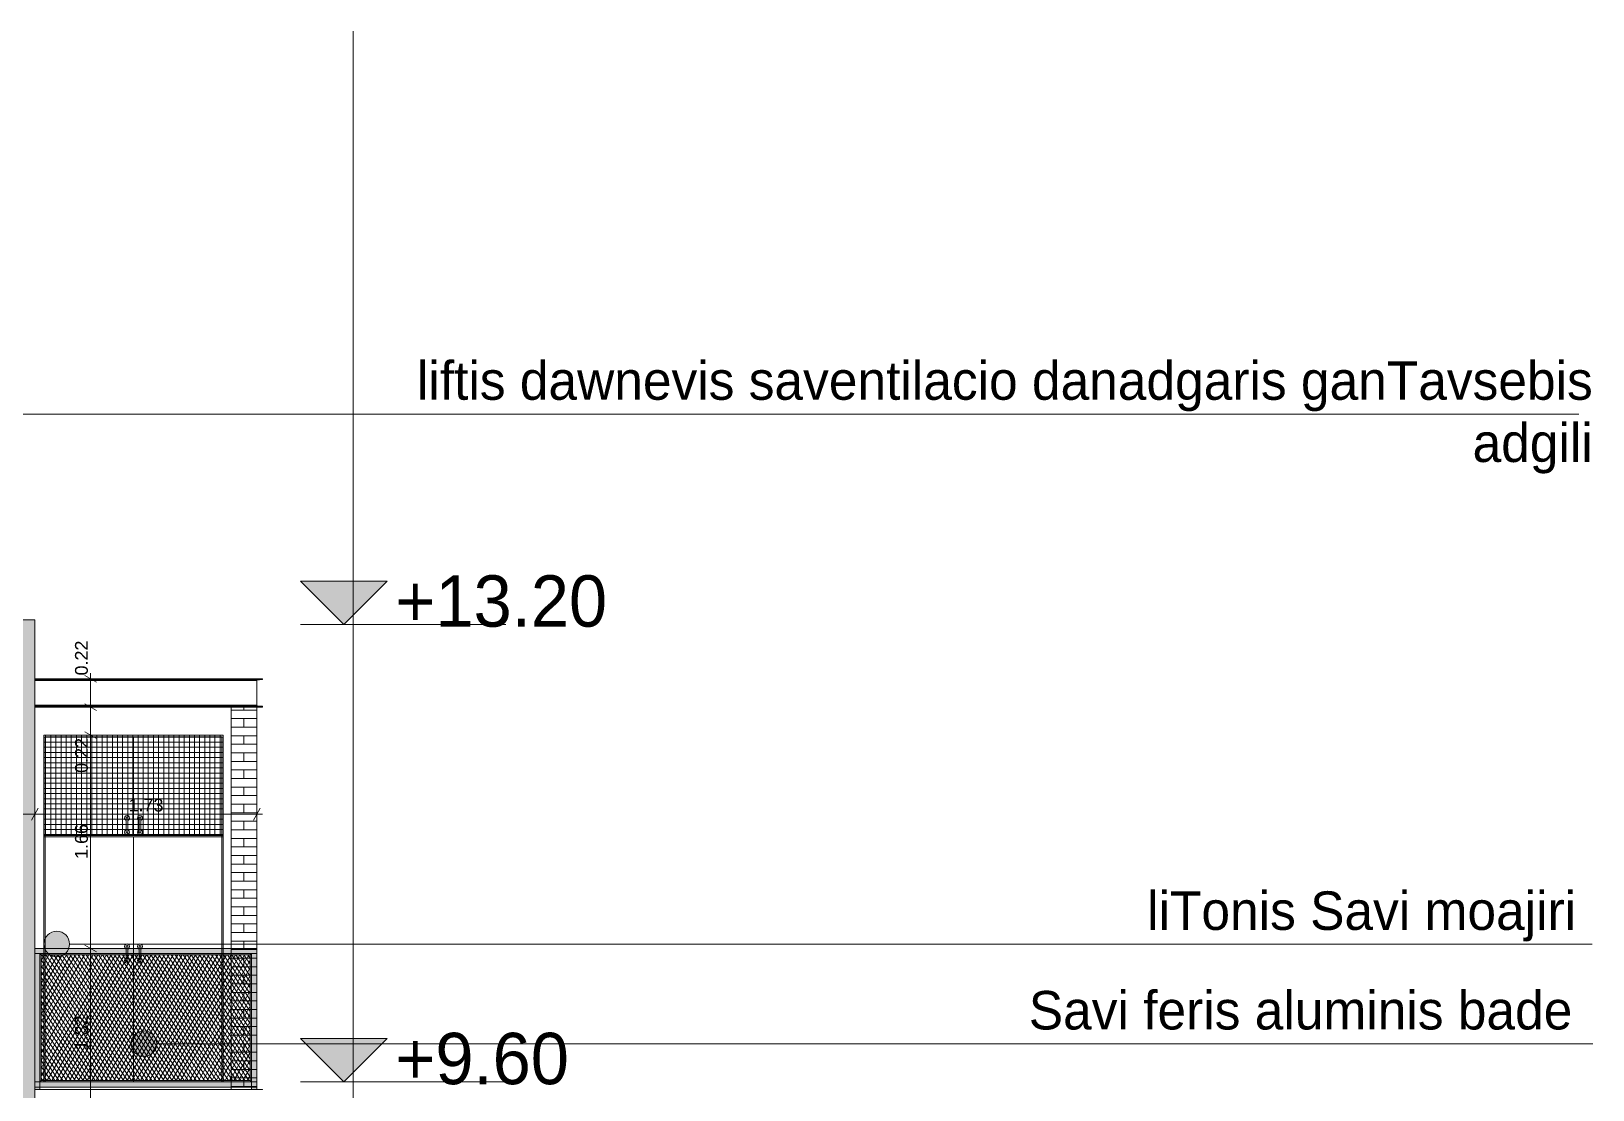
# Model space of a CAD drawing. Header units: millimetres. Extents: x 475206255 to 476720147, y 4620882299 to 4621447368.
# Drawn here: x 475391943 to 475404115, y 4621093246 to 4621101491 of the extents above; entities that cross this region are included whole.
import ezdxf

# ---------------------------------------------------------------- set-up
doc = ezdxf.new("R2010")
doc.units = ezdxf.units.MM
doc.header["$MEASUREMENT"] = 0
doc.set_wipeout_variables(frame=1)
doc.linetypes.add('Wipeout_Contour', pattern=[1000, 0, -1000])
for name, color, linetype, lineweight in [('0_Pen_No__1_Pen_No__250', 7, 'Continuous', 0), ('0_Pen_No__250_Pen_No__142', 142, 'Continuous', 0), ('Annotation - Text_Pen_No__7_Pen_No__7_Pen_No__142', 142, 'Continuous', 0), ('Dimensioning - General_Pen_No__142', 142, 'Continuous', 0), ('New_2D Drafting - General_Pen_No__250', 7, 'Continuous', 0), ('New_2D Drafting - General_Pen_No__30_Pen_No__9_Pen_No__9_Pen_No__253', 252, 'Continuous', 0), ('New_2D Drafting - General_Pen_No__30_Pen_No__9_Pen_No__9_Pen_No__255', 255, 'Continuous', 0), ('New_2D Drafting - General_Pen_No__30_Pen_No__9_Pen_No__9_Pen_No__7', 7, 'Continuous', 0), ('New_2D Drafting - General_Pen_No__4', 7, 'Continuous', 0), ('New_2D Drafting - General_Pen_No__7', 7, 'Continuous', 0), ('New_reg_nak_Pen_No__7', 7, 'Continuous', 0), ('New_Structural - Bearing_Pen_No__1', 1, 'Continuous', 0), ('New_Structural - Bearing_Pen_No__250', 7, 'Continuous', 0), ('New_ნავეთების კონტურები გრგ2_Pen_No__4', 7, 'Continuous', 0), ('Structural - Bearing_Pen_No__7', 7, 'Continuous', 0), ('zoma_Pen_No__1_Pen_No__142', 142, 'Continuous', 0), ('zoma_Pen_No__5_Pen_No__142', 142, 'Continuous', 0)]:
    doc.layers.add(name, color=color, linetype=linetype, lineweight=lineweight)
for name, color, linetype in [('Dimensioning - General', 7, 'Continuous'), ('New_2D Drafting - General_Pen_No__30_Pen_No__9_Pen_No__9', 7, 'Continuous'), ('zoma_Pen_No__5', 7, 'Continuous')]:
    doc.layers.add(name, color=color, linetype=linetype)
doc.layers.add('New_2D Drafting - General_Pen_No__254', color=7, linetype='Continuous', lineweight=0, true_color=0xcccccc)
doc.layers.add('New_2D Drafting - General_Pen_No__30_Pen_No__9_Pen_No__9_Pen_No__254', color=7, linetype='Continuous', lineweight=0, true_color=0xcccccc)
doc.styles.add('GENERATED_STYLE_2', font='arial.ttf')
doc.styles.add('GENERATED_STYLE_4', font='ACADMTAV.TTF')
doc.dimstyles.new('GENERATED_STYLE__1', dxfattribs={"dimtxt": 100, "dimasz": 68.640772, "dimexe": 0.18, "dimexo": 0.0625, "dimgap": 0, "dimtad": 1, "dimlfac": 0.001, "dimzin": 0, "dimdsep": 46, "dimtxsty": 'GENERATED_STYLE_2', "dimblk": 'ARROWHEAD_2', "dimblk1": 'ARROWHEAD_2', "dimblk2": 'ARROWHEAD_2', "dimcen": 0.09, "dimse1": 1, "dimse2": 1, "dimclrd": 142, "dimclre": 142, "dimclrt": 142, "dimadec": 0, "dimazin": 0, "dimtfac": 1, "dimtdec": 4, "dimtmove": 0, "dimatfit": 3, "dimfxl": 1, "dimtolj": 1, "dimtzin": 0, "dimarcsym": 0})
doc.dimstyles.new('GENERATED_STYLE__18', dxfattribs={"dimtxt": 100, "dimasz": 68.640772, "dimexe": 0.18, "dimexo": 0.0625, "dimgap": 0, "dimtad": 1, "dimtih": 1, "dimtoh": 1, "dimlfac": 0.001, "dimzin": 0, "dimdsep": 46, "dimtxsty": 'GENERATED_STYLE_2', "dimblk": 'ARROWHEAD_2', "dimblk1": 'ARROWHEAD_2', "dimblk2": 'ARROWHEAD_2', "dimcen": 0.09, "dimse1": 1, "dimse2": 1, "dimclrd": 142, "dimclre": 142, "dimclrt": 142, "dimadec": 0, "dimazin": 0, "dimtfac": 1, "dimtdec": 4, "dimtmove": 0, "dimatfit": 3, "dimfxl": 1, "dimtolj": 1, "dimtzin": 0, "dimarcsym": 0})

# ---------------------------------------------------------------- blocks, each defined once
blk = doc.blocks.new('Line_8', base_point=(475381262, 4621098509))
at = {"layer": 'zoma_Pen_No__5_Pen_No__142', "color": 142, "linetype": 'Continuous', "lineweight": 0}
blk.add_line((475381362, 4621098509), (475404007, 4621098509), dxfattribs=at)
blk = doc.blocks.new('Line_9', base_point=(475392142, 4621094381))
at = {"layer": 'zoma_Pen_No__5_Pen_No__142', "linetype": 'Continuous', "lineweight": 0}
blk.add_hatch(color=142, dxfattribs=at).paths.add_polyline_path([(475392042, 4621094381), (475392050, 4621094343), (475392072, 4621094310), (475392104, 4621094289), (475392142, 4621094281), (475392181, 4621094289), (475392213, 4621094310), (475392235, 4621094343), (475392242, 4621094381), (475392235, 4621094419), (475392213, 4621094452), (475392181, 4621094474), (475392142, 4621094481), (475392104, 4621094474), (475392072, 4621094452), (475392050, 4621094419)])
at = {"layer": 'zoma_Pen_No__5_Pen_No__142', "color": 142, "linetype": 'Continuous', "lineweight": 0}
blk.add_line((475392242, 4621094381), (475404109, 4621094381), dxfattribs=at)
blk.add_circle((475392142, 4621094381), 100, dxfattribs=at)
blk = doc.blocks.new('Line_10', base_point=(475392821, 4621093605))
at = {"layer": 'zoma_Pen_No__5_Pen_No__142', "linetype": 'Continuous', "lineweight": 0}
blk.add_hatch(color=142, dxfattribs=at).paths.add_polyline_path([(475392721, 4621093605), (475392729, 4621093566), (475392751, 4621093534), (475392783, 4621093512), (475392821, 4621093505), (475392860, 4621093512), (475392892, 4621093534), (475392914, 4621093566), (475392921, 4621093605), (475392914, 4621093643), (475392892, 4621093675), (475392860, 4621093697), (475392821, 4621093705), (475392783, 4621093697), (475392751, 4621093675), (475392729, 4621093643)])
at = {"layer": 'zoma_Pen_No__5_Pen_No__142', "color": 142, "linetype": 'Continuous', "lineweight": 0}
blk.add_line((475392921, 4621093605), (475404115, 4621093605), dxfattribs=at)
blk.add_circle((475392821, 4621093605), 100, dxfattribs=at)
blk = doc.blocks.new('*D2046', base_point=(475826096, 4621095193))
at = {"layer": 'Dimensioning - General_Pen_No__142', "color": 142, "linetype": 'Continuous', "lineweight": 0, "transparency": 16777216}
for p, q in [((475388026, 4621095438), (475387974, 4621095347)), ((475388000, 4621095325), (475388000, 4621095460)), ((475391997, 4621095438), (475391945, 4621095347)), ((475391971, 4621095325), (475391971, 4621095460)), ((475388000, 4621095392), (475391971, 4621095392))]:
    blk.add_line(p, q, dxfattribs=at)
at = {"layer": 'Dimensioning - General_Pen_No__142', "color": 142, "lineweight": 0, "transparency": 16777216, "insert": (475389852, 4621095412), "char_height": 100, "attachment_point": 7, "style": 'GENERATED_STYLE_2'}
blk.add_mtext('\\A1;{\\pql;\\fArial|b0|i0|c204|p0;\\W1.000000;3.97}', dxfattribs=at)
blk = doc.blocks.new('ARROWHEAD_2')
at = {"color": 0, "linetype": 'Continuous', "lineweight": 0}
for p, q in [((0, 0), (-1, 0)), ((-0.38, -0.66), (0.38, 0.66))]:
    blk.add_line(p, q, dxfattribs=at)
blk = doc.blocks.new('*D2047', base_point=(475826096, 4621095193))
at = {"layer": 'Dimensioning - General_Pen_No__142', "color": 142, "linetype": 'Continuous', "lineweight": 0, "transparency": 16777216}
for p, q in [((475391997, 4621095438), (475391945, 4621095347)), ((475391971, 4621095325), (475391971, 4621095460)), ((475393675, 4621095347), (475393727, 4621095438)), ((475393701, 4621095325), (475393701, 4621095460)), ((475391971, 4621095392), (475393701, 4621095392)), ((475393701, 4621095392), (475393745, 4621095392))]:
    blk.add_line(p, q, dxfattribs=at)
at = {"layer": 'Dimensioning - General_Pen_No__142', "color": 142, "lineweight": 0, "transparency": 16777216, "insert": (475392702, 4621095412), "char_height": 100, "attachment_point": 7, "style": 'GENERATED_STYLE_2'}
blk.add_mtext('\\A1;{\\pql;\\fArial|b0|i0|c204|p0;\\W1.000000;1.73}', dxfattribs=at)
blk = doc.blocks.new('*D2054', base_point=(475826096, 4621095193))
at = {"layer": 'Dimensioning - General_Pen_No__142', "color": 142, "linetype": 'Continuous', "lineweight": 0, "transparency": 16777216}
for p, q in [((475388026, 4621085799), (475387974, 4621085708)), ((475388000, 4621085686), (475388000, 4621085821)), ((475391945, 4621085708), (475391997, 4621085799)), ((475391971, 4621085686), (475391971, 4621085821)), ((475388000, 4621085753), (475391971, 4621085753)), ((475391971, 4621085753), (475392015, 4621085753))]:
    blk.add_line(p, q, dxfattribs=at)
at = {"layer": 'Dimensioning - General_Pen_No__142', "color": 142, "lineweight": 0, "transparency": 16777216, "insert": (475389852, 4621085773), "char_height": 100, "attachment_point": 7, "style": 'GENERATED_STYLE_2'}
blk.add_mtext('\\A1;{\\pql;\\fArial|b0|i0|c204|p0;\\W1.000000;3.97}', dxfattribs=at)
blk = doc.blocks.new('*D2078', base_point=(475826096, 4621095193))
at = {"layer": 'Dimensioning - General_Pen_No__142', "color": 142, "linetype": 'Continuous', "lineweight": 0, "transparency": 16777216}
for p, q in [((475392474, 4621094347), (475392339, 4621094347)), ((475392361, 4621094373), (475392452, 4621094321)), ((475392406, 4621093027), (475392406, 4621094347)), ((475392474, 4621093027), (475392339, 4621093027)), ((475392361, 4621093053), (475392452, 4621093001))]:
    blk.add_line(p, q, dxfattribs=at)
at = {"layer": 'Dimensioning - General_Pen_No__142', "color": 142, "lineweight": 0, "transparency": 16777216, "insert": (475392386, 4621093554), "char_height": 100, "attachment_point": 7, "rotation": 90, "style": 'GENERATED_STYLE_2'}
blk.add_mtext('\\A1;{\\pql;\\fArial|b0|i0|c204|p0;\\W1.000000;1.32}', dxfattribs=at)
blk = doc.blocks.new('*D2079', base_point=(475826096, 4621095193))
at = {"layer": 'Dimensioning - General_Pen_No__142', "color": 142, "linetype": 'Continuous', "lineweight": 0, "transparency": 16777216}
for p, q in [((475392406, 4621096007), (475392406, 4621096227)), ((475392361, 4621096033), (475392452, 4621095981)), ((475392474, 4621096007), (475392339, 4621096007)), ((475392406, 4621094347), (475392406, 4621096007)), ((475392474, 4621094347), (475392339, 4621094347)), ((475392361, 4621094373), (475392452, 4621094321))]:
    blk.add_line(p, q, dxfattribs=at)
at = {"layer": 'Dimensioning - General_Pen_No__142', "color": 142, "lineweight": 0, "transparency": 16777216, "char_height": 100, "attachment_point": 7, "rotation": 90, "style": 'GENERATED_STYLE_2'}
for s, insert in [('\\A1;{\\pql;\\fArial|b0|i0|c204|p0;\\W1.000000;0.22}', (475392386, 4621095714)), ('\\A1;{\\pql;\\fArial|b0|i0|c204|p0;\\W1.000000;1.66}', (475392386, 4621095044))]:
    blk.add_mtext(s, dxfattribs=dict(at, insert=insert))
blk = doc.blocks.new('*D2080', base_point=(475826096, 4621095193))
at = {"layer": 'Dimensioning - General_Pen_No__142', "color": 142, "linetype": 'Continuous', "lineweight": 0, "transparency": 16777216}
for p, q in [((475392474, 4621096227), (475392339, 4621096227)), ((475392361, 4621096253), (475392452, 4621096201)), ((475392406, 4621096007), (475392406, 4621096227)), ((475392361, 4621096033), (475392452, 4621095981))]:
    blk.add_line(p, q, dxfattribs=at)
blk = doc.blocks.new('*D2081', base_point=(475826096, 4621095193))
at = {"layer": 'Dimensioning - General_Pen_No__142', "color": 142, "linetype": 'Continuous', "lineweight": 0, "transparency": 16777216}
for p, q in [((475392474, 4621096447), (475392339, 4621096447)), ((475392452, 4621096421), (475392361, 4621096473)), ((475392406, 4621096447), (475392406, 4621096491)), ((475392406, 4621096227), (475392406, 4621096447)), ((475392474, 4621096227), (475392339, 4621096227)), ((475392361, 4621096253), (475392452, 4621096201))]:
    blk.add_line(p, q, dxfattribs=at)
at = {"layer": 'Dimensioning - General_Pen_No__142', "color": 142, "lineweight": 0, "transparency": 16777216, "insert": (475392386, 4621096473), "char_height": 100, "attachment_point": 7, "rotation": 90, "style": 'GENERATED_STYLE_2'}
blk.add_mtext('\\A1;{\\pql;\\fArial|b0|i0|c204|p0;\\W1.000000;0.22}', dxfattribs=at)

msp = doc.modelspace()

# ---------------------------------------------------------------- hatches: boundary and pattern name
at = {"layer": '0_Pen_No__250_Pen_No__142', "linetype": 'Continuous', "lineweight": 0}
for points in [[(475394379.052, 4621096870.136), (475394716.581, 4621097207.83), (475394041.359, 4621097207.665)], [(475394379.052, 4621093306.78), (475394716.581, 4621093644.473), (475394041.359, 4621093644.308)]]:
    msp.add_hatch(color=142, dxfattribs=at).paths.add_polyline_path(points)
at = {"layer": 'New_2D Drafting - General_Pen_No__254', "linetype": 'Continuous', "lineweight": 0, "true_color": 0xcccccc}
h = msp.add_hatch(dxfattribs=at)
h.set_pattern_fill('GRID_100X100', color=254, style=0, pattern_type=2)
h.set_pattern_definition([(0, (475826095.757, 4621095193.19), (0, 40), []), (90, (475826095.757, 4621095193.19), (-40, 0), [])])
h.paths.add_polyline_path([(475392040.591, 4621095227.057), (475393440.591, 4621095227.057), (475393440.591, 4621096007.057), (475392040.591, 4621096007.057)])
at = {"layer": 'New_2D Drafting - General_Pen_No__30_Pen_No__9_Pen_No__9_Pen_No__254', "linetype": 'Continuous', "lineweight": 0, "true_color": 0xcccccc}
h = msp.add_hatch(dxfattribs=at)
h.set_pattern_fill('BRICK___RUNNING_BOND', color=254, style=0, pattern_type=2)
h.set_pattern_definition([(180, (475384300.59, 4621091916.26), (0, 66.64), []), (90, (475384300.6, 4621091916.26), (244.8, 0), [66.64, -66.64]), (90, (475384178.2, 4621091982.9), (244.8, 0), [66.64, -66.64])])
h.paths.add_polyline_path([(475391970.899, 4621083607.048), (475391970.899, 4621096906.641), (475376630.462, 4621096906.638), (475376630.452, 4621083607.048)])
h.paths.add_polyline_path([(475384900.596, 4621086627.05), (475380300.597, 4621086627.05), (475380300.597, 4621086847.05), (475380300.597, 4621089827.05), (475380300.597, 4621090047.084), (475380300.597, 4621096447.05), (475381110.597, 4621096447.05), (475384900.596, 4621096447.05), (475384900.596, 4621096227.05), (475381110.597, 4621096227.05), (475381110.597, 4621093247.084), (475382751.068, 4621093247.084), (475382751.068, 4621093807.044), (475381351.068, 4621093807.044), (475381351.068, 4621095807.044), (475383651.697, 4621095807.044), (475383651.697, 4621093807.044), (475383651.068, 4621093807.044), (475383651.068, 4621093247.084), (475384900.597, 4621093247.084), (475384900.597, 4621093027.05), (475381110.597, 4621093027.05), (475381110.597, 4621090047.084), (475382751.068, 4621090047.084), (475382751.068, 4621090607.044), (475381351.068, 4621090607.044), (475381351.068, 4621092607.044), (475383651.068, 4621092607.044), (475383651.068, 4621090047.084), (475384900.597, 4621090047.084), (475384900.597, 4621089827.05), (475381110.597, 4621089827.05), (475381110.597, 4621086847.05), (475382751.068, 4621086847.05), (475382751.068, 4621087407.044), (475381351.068, 4621087407.044), (475381351.068, 4621089407.044), (475382751.068, 4621089407.044), (475383651.068, 4621089407.044), (475383651.068, 4621086847.05), (475384900.596, 4621086847.05)], flags=0)
h.paths.add_polyline_path([(475383500.456, 4621084607.045), (475381900.456, 4621084607.045), (475381900.456, 4621086207.044), (475383500.456, 4621086207.044)], flags=0)
h.paths.add_polyline_path([(475388000.135, 4621094207.044), (475388000.135, 4621095807.045), (475387100.135, 4621095807.045), (475387100.135, 4621094207.044)], flags=0)
h.paths.add_polyline_path([(475387100.135, 4621089407.044), (475388000.135, 4621089407.044), (475388000.135, 4621087807.044), (475387100.135, 4621087807.044)], flags=0)
h.paths.add_polyline_path([(475387100.135, 4621092607.044), (475388000.135, 4621092607.044), (475388000.135, 4621091007.044), (475387100.135, 4621091007.044)], flags=0)
h.paths.add_polyline_path([(475385700.901, 4621084607.044), (475387300.901, 4621084607.044), (475387300.901, 4621086207.044), (475385700.901, 4621086207.044)], flags=0)
at = {"layer": 'New_2D Drafting - General_Pen_No__30_Pen_No__9_Pen_No__9_Pen_No__255', "linetype": 'Continuous', "lineweight": 0}
for points in [[(475392010.906, 4621093247.057), (475391970.899, 4621093247.057), (475391970.899, 4621094307.058), (475392010.906, 4621094307.058)], [(475392010.906, 4621093307.057), (475392020.906, 4621093317.057), (475392020.906, 4621094297.058), (475392010.906, 4621094307.058)]]:
    msp.add_hatch(color=255, dxfattribs=at).paths.add_polyline_path(points)

# ---------------------------------------------------------------- linework, layer by layer
at = {"layer": '0_Pen_No__1_Pen_No__250', "color": 7, "linetype": 'Continuous', "lineweight": 0, "flags": 128}
for points in [[(475394379.052, 4621096870.136), (475394041.359, 4621097207.665), (475394378.97, 4621097207.747)], [(475394379.052, 4621096870.136), (475394716.581, 4621097207.83), (475394378.97, 4621097207.747)], [(475395641.441, 4621096870.445), (475394041.441, 4621096870.054)], [(475394379.052, 4621093306.78), (475394041.359, 4621093644.308), (475394378.97, 4621093644.391)], [(475394379.052, 4621093306.78), (475394716.581, 4621093644.473), (475394378.97, 4621093644.391)], [(475395641.441, 4621093307.088), (475394041.441, 4621093306.697)]]:
    msp.add_lwpolyline(points, dxfattribs=at)
at = {"layer": '0_Pen_No__250_Pen_No__142', "color": 142, "linetype": 'Continuous', "lineweight": 0, "flags": 128}
for points in [[(475394379.052, 4621096870.136), (475394716.581, 4621097207.83), (475394041.359, 4621097207.665)], [(475394379.052, 4621093306.78), (475394716.581, 4621093644.473), (475394041.359, 4621093644.308)]]:
    msp.add_lwpolyline(points, close=True, dxfattribs=at)
at = {"layer": 'New_2D Drafting - General_Pen_No__250', "color": 7, "linetype": 'Continuous', "lineweight": 0, "flags": 128}
msp.add_lwpolyline([(475392040.591, 4621095227.057), (475393440.591, 4621095227.057), (475393440.591, 4621096007.057), (475392040.591, 4621096007.057)], close=True, dxfattribs=at)
at = {"layer": 'New_2D Drafting - General_Pen_No__30_Pen_No__9_Pen_No__9_Pen_No__7', "color": 7, "linetype": 'Continuous', "lineweight": 0, "flags": 128}
for points in [[(475391970.899, 4621083607.048), (475391970.899, 4621096906.641), (475376630.462, 4621096906.638), (475376630.452, 4621083607.048)], [(475392010.906, 4621093247.057), (475391970.899, 4621093247.057), (475391970.899, 4621094307.058), (475392010.906, 4621094307.058)], [(475392010.906, 4621093307.057), (475392020.906, 4621093317.057), (475392020.906, 4621094297.058), (475392010.906, 4621094307.058)]]:
    msp.add_lwpolyline(points, close=True, dxfattribs=at)
at = {"layer": 'New_reg_nak_Pen_No__7', "color": 7, "linetype": 'Continuous', "lineweight": 0}
msp.add_line((475393700.849, 4621096447.057), (475393747.175, 4621096447.057), dxfattribs=at)
at = {"layer": 'New_Structural - Bearing_Pen_No__1', "color": 1, "linetype": 'Continuous', "lineweight": 0}
msp.add_line((475394452.354, 4621101491.2), (475394452.354, 4621074759.874), dxfattribs=at)
at = {"layer": 'New_Structural - Bearing_Pen_No__250', "color": 7, "linetype": 'Continuous', "lineweight": 0}
for p, q in [((475392740.591, 4621096007.057), (475392040.591, 4621096007.057)), ((475392040.591, 4621096007.057), (475392040.591, 4621095227.057)), ((475393428.591, 4621095995.057), (475392052.591, 4621095995.057)), ((475392052.591, 4621095995.057), (475392052.591, 4621095227.057)), ((475392740.591, 4621095227.057), (475392740.591, 4621095995.057)), ((475393428.591, 4621095227.057), (475393428.591, 4621095995.057)), ((475392670.591, 4621095362.057), (475392673.271, 4621095372.057)), ((475392673.271, 4621095352.057), (475392670.591, 4621095362.057)), ((475392673.271, 4621095372.057), (475392680.591, 4621095379.377)), ((475392680.591, 4621095344.736), (475392673.271, 4621095352.057)), ((475392680.591, 4621095379.377), (475392690.591, 4621095382.057)), ((475392683.591, 4621095343.932), (475392680.591, 4621095344.736)), ((475392683.591, 4621095362.057), (475392684.529, 4621095365.557)), ((475392683.591, 4621095362.057), (475392683.591, 4621095358.038)), ((475392683.591, 4621095358.038), (475392683.591, 4621095347.057)), ((475392683.591, 4621095347.057), (475392683.591, 4621095332.057)), ((475392683.591, 4621095282.057), (475392683.591, 4621095332.057)), ((475392684.529, 4621095365.557), (475392687.091, 4621095368.119)), ((475392687.091, 4621095368.119), (475392690.591, 4621095369.057)), ((475392690.591, 4621095382.057), (475392700.591, 4621095379.377)), ((475392690.591, 4621095369.057), (475392694.091, 4621095368.119)), ((475392694.091, 4621095368.119), (475392696.653, 4621095365.557)), ((475392696.653, 4621095365.557), (475392697.591, 4621095362.057)), ((475392697.591, 4621095362.057), (475392697.591, 4621095358.038)), ((475392697.591, 4621095358.038), (475392697.591, 4621095347.057)), ((475392697.591, 4621095347.057), (475392697.591, 4621095332.057)), ((475392700.591, 4621095344.736), (475392697.591, 4621095343.932)), ((475392697.591, 4621095282.057), (475392697.591, 4621095332.057)), ((475392700.591, 4621095379.377), (475392707.912, 4621095372.057)), ((475392707.912, 4621095352.057), (475392700.591, 4621095344.736)), ((475392707.912, 4621095372.057), (475392710.591, 4621095362.057)), ((475392710.591, 4621095362.057), (475392707.912, 4621095352.057)), ((475392773.271, 4621095372.057), (475392770.591, 4621095362.057)), ((475392770.591, 4621095362.057), (475392773.271, 4621095352.057)), ((475392780.591, 4621095379.377), (475392773.271, 4621095372.057)), ((475392773.271, 4621095352.057), (475392780.591, 4621095344.736)), ((475392790.591, 4621095382.057), (475392780.591, 4621095379.377)), ((475392780.591, 4621095344.736), (475392783.591, 4621095343.932)), ((475392784.529, 4621095365.557), (475392783.591, 4621095362.057)), ((475392783.591, 4621095362.057), (475392783.591, 4621095358.038)), ((475392783.591, 4621095358.038), (475392783.591, 4621095347.057)), ((475392783.591, 4621095347.057), (475392783.591, 4621095332.057)), ((475392783.591, 4621095282.057), (475392783.591, 4621095332.057)), ((475392787.091, 4621095368.119), (475392784.529, 4621095365.557)), ((475392790.591, 4621095369.057), (475392787.091, 4621095368.119)), ((475392800.591, 4621095379.377), (475392790.591, 4621095382.057)), ((475392794.091, 4621095368.119), (475392790.591, 4621095369.057)), ((475392796.653, 4621095365.557), (475392794.091, 4621095368.119)), ((475392797.591, 4621095362.057), (475392796.653, 4621095365.557)), ((475392797.591, 4621095362.057), (475392797.591, 4621095358.038)), ((475392797.591, 4621095358.038), (475392797.591, 4621095347.057)), ((475392797.591, 4621095347.057), (475392797.591, 4621095332.057)), ((475392797.591, 4621095343.932), (475392800.591, 4621095344.736)), ((475392797.591, 4621095282.057), (475392797.591, 4621095332.057)), ((475392807.912, 4621095372.057), (475392800.591, 4621095379.377)), ((475392800.591, 4621095344.736), (475392807.912, 4621095352.057)), ((475392810.591, 4621095362.057), (475392807.912, 4621095372.057)), ((475392807.912, 4621095352.057), (475392810.591, 4621095362.057)), ((475392740.591, 4621095227.057), (475392040.591, 4621095227.057)), ((475392040.591, 4621095227.057), (475392040.591, 4621093307.057)), ((475392052.591, 4621095227.057), (475392040.591, 4621095227.057)), ((475392040.591, 4621095215.057), (475392740.591, 4621095215.057)), ((475392052.591, 4621095227.057), (475392052.591, 4621093307.057)), ((475392670.591, 4621095252.057), (475392673.271, 4621095262.057)), ((475392673.271, 4621095242.057), (475392670.591, 4621095252.057)), ((475392673.271, 4621095262.057), (475392680.591, 4621095269.377)), ((475392680.591, 4621095234.736), (475392673.271, 4621095242.057)), ((475392680.591, 4621095269.377), (475392683.591, 4621095270.181)), ((475392690.591, 4621095232.057), (475392680.591, 4621095234.736)), ((475392683.591, 4621095267.057), (475392683.591, 4621095282.057)), ((475392683.591, 4621095256.076), (475392683.591, 4621095267.057)), ((475392683.591, 4621095252.057), (475392683.591, 4621095256.076)), ((475392684.529, 4621095248.557), (475392683.591, 4621095252.057)), ((475392687.091, 4621095245.995), (475392684.529, 4621095248.557)), ((475392690.591, 4621095245.057), (475392687.091, 4621095245.995)), ((475392694.091, 4621095245.995), (475392690.591, 4621095245.057)), ((475392700.591, 4621095234.736), (475392690.591, 4621095232.057)), ((475392696.653, 4621095248.557), (475392694.091, 4621095245.995)), ((475392697.591, 4621095252.057), (475392696.653, 4621095248.557)), ((475392697.591, 4621095267.057), (475392697.591, 4621095282.057)), ((475392697.591, 4621095270.181), (475392700.591, 4621095269.377)), ((475392697.591, 4621095256.076), (475392697.591, 4621095267.057)), ((475392697.591, 4621095252.057), (475392697.591, 4621095256.076)), ((475392700.591, 4621095269.377), (475392707.912, 4621095262.057)), ((475392707.912, 4621095242.057), (475392700.591, 4621095234.736)), ((475392707.912, 4621095262.057), (475392710.591, 4621095252.057)), ((475392710.591, 4621095252.057), (475392707.912, 4621095242.057)), ((475392740.591, 4621093307.057), (475392740.591, 4621095215.057)), ((475392773.271, 4621095262.057), (475392770.591, 4621095252.057)), ((475392770.591, 4621095252.057), (475392773.271, 4621095242.057)), ((475392780.591, 4621095269.377), (475392773.271, 4621095262.057)), ((475392773.271, 4621095242.057), (475392780.591, 4621095234.736)), ((475392783.591, 4621095270.181), (475392780.591, 4621095269.377)), ((475392780.591, 4621095234.736), (475392790.591, 4621095232.057)), ((475392783.591, 4621095267.057), (475392783.591, 4621095282.057)), ((475392783.591, 4621095256.076), (475392783.591, 4621095267.057)), ((475392783.591, 4621095252.057), (475392783.591, 4621095256.076)), ((475392783.591, 4621095252.057), (475392784.529, 4621095248.557)), ((475392784.529, 4621095248.557), (475392787.091, 4621095245.995)), ((475392787.091, 4621095245.995), (475392790.591, 4621095245.057)), ((475392790.591, 4621095245.057), (475392794.091, 4621095245.995)), ((475392790.591, 4621095232.057), (475392800.591, 4621095234.736)), ((475392794.091, 4621095245.995), (475392796.653, 4621095248.557)), ((475392796.653, 4621095248.557), (475392797.591, 4621095252.057)), ((475392797.591, 4621095267.057), (475392797.591, 4621095282.057)), ((475392800.591, 4621095269.377), (475392797.591, 4621095270.181)), ((475392797.591, 4621095256.076), (475392797.591, 4621095267.057)), ((475392797.591, 4621095252.057), (475392797.591, 4621095256.076)), ((475392807.912, 4621095262.057), (475392800.591, 4621095269.377)), ((475392800.591, 4621095234.736), (475392807.912, 4621095242.057)), ((475392810.591, 4621095252.057), (475392807.912, 4621095262.057)), ((475392807.912, 4621095242.057), (475392810.591, 4621095252.057)), ((475393428.591, 4621093307.057), (475393428.591, 4621095227.057)), ((475392670.591, 4621094362.057), (475392673.271, 4621094372.057)), ((475392673.271, 4621094352.057), (475392670.591, 4621094362.057)), ((475392673.271, 4621094372.057), (475392680.591, 4621094379.377)), ((475392680.591, 4621094344.736), (475392673.271, 4621094352.057)), ((475392680.591, 4621094379.377), (475392690.591, 4621094382.057)), ((475392683.591, 4621094343.932), (475392680.591, 4621094344.736)), ((475392683.591, 4621094362.057), (475392684.529, 4621094365.557)), ((475392683.591, 4621094362.057), (475392683.591, 4621094358.038)), ((475392683.591, 4621094358.038), (475392683.591, 4621094347.057)), ((475392683.591, 4621094347.057), (475392683.591, 4621094332.057)), ((475392683.591, 4621094282.057), (475392683.591, 4621094332.057)), ((475392684.529, 4621094365.557), (475392687.091, 4621094368.119)), ((475392687.091, 4621094368.119), (475392690.591, 4621094369.057)), ((475392690.591, 4621094382.057), (475392700.591, 4621094379.377)), ((475392690.591, 4621094369.057), (475392694.091, 4621094368.119)), ((475392694.091, 4621094368.119), (475392696.653, 4621094365.557)), ((475392696.653, 4621094365.557), (475392697.591, 4621094362.057)), ((475392697.591, 4621094362.057), (475392697.591, 4621094358.038)), ((475392697.591, 4621094358.038), (475392697.591, 4621094347.057)), ((475392697.591, 4621094347.057), (475392697.591, 4621094332.057)), ((475392700.591, 4621094344.736), (475392697.591, 4621094343.932)), ((475392697.591, 4621094282.057), (475392697.591, 4621094332.057)), ((475392700.591, 4621094379.377), (475392707.912, 4621094372.057)), ((475392707.912, 4621094352.057), (475392700.591, 4621094344.736)), ((475392707.912, 4621094372.057), (475392710.591, 4621094362.057)), ((475392710.591, 4621094362.057), (475392707.912, 4621094352.057)), ((475392773.271, 4621094372.057), (475392770.591, 4621094362.057)), ((475392770.591, 4621094362.057), (475392773.271, 4621094352.057)), ((475392780.591, 4621094379.377), (475392773.271, 4621094372.057)), ((475392773.271, 4621094352.057), (475392780.591, 4621094344.736)), ((475392790.591, 4621094382.057), (475392780.591, 4621094379.377)), ((475392780.591, 4621094344.736), (475392783.591, 4621094343.932)), ((475392784.529, 4621094365.557), (475392783.591, 4621094362.057)), ((475392783.591, 4621094362.057), (475392783.591, 4621094358.038)), ((475392783.591, 4621094358.038), (475392783.591, 4621094347.057)), ((475392783.591, 4621094347.057), (475392783.591, 4621094332.057)), ((475392783.591, 4621094282.057), (475392783.591, 4621094332.057)), ((475392787.091, 4621094368.119), (475392784.529, 4621094365.557)), ((475392790.591, 4621094369.057), (475392787.091, 4621094368.119)), ((475392800.591, 4621094379.377), (475392790.591, 4621094382.057)), ((475392794.091, 4621094368.119), (475392790.591, 4621094369.057)), ((475392796.653, 4621094365.557), (475392794.091, 4621094368.119)), ((475392797.591, 4621094362.057), (475392796.653, 4621094365.557)), ((475392797.591, 4621094362.057), (475392797.591, 4621094358.038)), ((475392797.591, 4621094358.038), (475392797.591, 4621094347.057)), ((475392797.591, 4621094347.057), (475392797.591, 4621094332.057)), ((475392797.591, 4621094343.932), (475392800.591, 4621094344.736)), ((475392797.591, 4621094282.057), (475392797.591, 4621094332.057)), ((475392807.912, 4621094372.057), (475392800.591, 4621094379.377)), ((475392800.591, 4621094344.736), (475392807.912, 4621094352.057)), ((475392810.591, 4621094362.057), (475392807.912, 4621094372.057)), ((475392807.912, 4621094352.057), (475392810.591, 4621094362.057)), ((475392670.591, 4621094252.057), (475392673.271, 4621094262.057)), ((475392673.271, 4621094242.057), (475392670.591, 4621094252.057)), ((475392673.271, 4621094262.057), (475392680.591, 4621094269.377)), ((475392680.591, 4621094234.736), (475392673.271, 4621094242.057)), ((475392680.591, 4621094269.377), (475392683.591, 4621094270.181)), ((475392690.591, 4621094232.057), (475392680.591, 4621094234.736)), ((475392683.591, 4621094267.057), (475392683.591, 4621094282.057)), ((475392683.591, 4621094256.076), (475392683.591, 4621094267.057)), ((475392683.591, 4621094252.057), (475392683.591, 4621094256.076)), ((475392684.529, 4621094248.557), (475392683.591, 4621094252.057)), ((475392687.091, 4621094245.995), (475392684.529, 4621094248.557)), ((475392690.591, 4621094245.057), (475392687.091, 4621094245.995)), ((475392694.091, 4621094245.995), (475392690.591, 4621094245.057)), ((475392700.591, 4621094234.736), (475392690.591, 4621094232.057)), ((475392696.653, 4621094248.557), (475392694.091, 4621094245.995)), ((475392697.591, 4621094252.057), (475392696.653, 4621094248.557)), ((475392697.591, 4621094267.057), (475392697.591, 4621094282.057)), ((475392697.591, 4621094270.181), (475392700.591, 4621094269.377)), ((475392697.591, 4621094256.076), (475392697.591, 4621094267.057)), ((475392697.591, 4621094252.057), (475392697.591, 4621094256.076)), ((475392700.591, 4621094269.377), (475392707.912, 4621094262.057)), ((475392707.912, 4621094242.057), (475392700.591, 4621094234.736)), ((475392707.912, 4621094262.057), (475392710.591, 4621094252.057)), ((475392710.591, 4621094252.057), (475392707.912, 4621094242.057)), ((475392773.271, 4621094262.057), (475392770.591, 4621094252.057)), ((475392770.591, 4621094252.057), (475392773.271, 4621094242.057)), ((475392780.591, 4621094269.377), (475392773.271, 4621094262.057)), ((475392773.271, 4621094242.057), (475392780.591, 4621094234.736)), ((475392783.591, 4621094270.181), (475392780.591, 4621094269.377)), ((475392780.591, 4621094234.736), (475392790.591, 4621094232.057)), ((475392783.591, 4621094267.057), (475392783.591, 4621094282.057)), ((475392783.591, 4621094256.076), (475392783.591, 4621094267.057)), ((475392783.591, 4621094252.057), (475392783.591, 4621094256.076)), ((475392783.591, 4621094252.057), (475392784.529, 4621094248.557)), ((475392784.529, 4621094248.557), (475392787.091, 4621094245.995)), ((475392787.091, 4621094245.995), (475392790.591, 4621094245.057)), ((475392790.591, 4621094245.057), (475392794.091, 4621094245.995)), ((475392790.591, 4621094232.057), (475392800.591, 4621094234.736)), ((475392794.091, 4621094245.995), (475392796.653, 4621094248.557)), ((475392796.653, 4621094248.557), (475392797.591, 4621094252.057)), ((475392797.591, 4621094267.057), (475392797.591, 4621094282.057)), ((475392800.591, 4621094269.377), (475392797.591, 4621094270.181)), ((475392797.591, 4621094256.076), (475392797.591, 4621094267.057)), ((475392797.591, 4621094252.057), (475392797.591, 4621094256.076)), ((475392807.912, 4621094262.057), (475392800.591, 4621094269.377)), ((475392800.591, 4621094234.736), (475392807.912, 4621094242.057)), ((475392810.591, 4621094252.057), (475392807.912, 4621094262.057)), ((475392807.912, 4621094242.057), (475392810.591, 4621094252.057)), ((475392052.591, 4621093307.057), (475392040.591, 4621093307.057))]:
    msp.add_line(p, q, dxfattribs=at)
at = {"layer": 'New_ნავეთების კონტურები გრგ2_Pen_No__4', "color": 7, "linetype": 'Continuous', "lineweight": 0}
msp.add_line((475391970.899, 4621096906.641), (475391970.899, 4621096406.641), dxfattribs=at)
at = {"layer": 'Structural - Bearing_Pen_No__7', "color": 7, "linetype": 'Continuous', "lineweight": 0}
for p, q in [((475391970.899, 4621096447.057), (475393747.175, 4621096447.057)), ((475391970.899, 4621096444.562), (475393747.175, 4621096444.562)), ((475391970.899, 4621096440.607), (475393742.712, 4621096440.607)), ((475391970.899, 4621096436.617), (475393705.311, 4621096436.617)), ((475391970.899, 4621096432.662), (475393700.849, 4621096432.662)), ((475393700.849, 4621096432.732), (475393701.248, 4621096434.263)), ((475393701.248, 4621096434.263), (475393702.386, 4621096435.561)), ((475393702.386, 4621096435.561), (475393704.089, 4621096436.428)), ((475393704.089, 4621096436.428), (475393705.311, 4621096436.687)), ((475393705.311, 4621096436.687), (475393742.712, 4621096440.677)), ((475393742.712, 4621096440.677), (475393743.934, 4621096440.937)), ((475393743.934, 4621096440.937), (475393745.637, 4621096441.804)), ((475393745.637, 4621096441.804), (475393746.775, 4621096443.102)), ((475393746.775, 4621096443.102), (475393747.175, 4621096444.632)), ((475393747.175, 4621096444.632), (475393747.175, 4621096447.127))]:
    msp.add_line(p, q, dxfattribs=at)

# ---------------------------------------------------------------- block references
at = {"layer": 'zoma_Pen_No__5', "color": 142, "linetype": 'Continuous', "lineweight": 0}
msp.add_blockref('Line_8', (475381262.288, 4621098509.301), dxfattribs=at)

# ---------------------------------------------------------------- texts
at = {"layer": 'Annotation - Text_Pen_No__7_Pen_No__7_Pen_No__142', "color": 142, "linetype": 'Continuous', "lineweight": 0, "insert": (475404114.812, 4621098920.531), "char_height": 300, "width": 9512.13207, "attachment_point": 3, "line_spacing_factor": 0.969041, "style": 'GENERATED_STYLE_4'}
msp.add_mtext('\\A1;{\\pqr;\\fAcadMtavr|b0|i0|c0|p0;\\W1.000000;liftis dawnevis saventilacio danadgaris ganTavsebis adgili}', dxfattribs=at)
at = {"layer": 'Annotation - Text_Pen_No__7_Pen_No__7_Pen_No__142', "color": 142, "linetype": 'Continuous', "lineweight": 0, "char_height": 300, "attachment_point": 3, "style": 'GENERATED_STYLE_4'}
for s, insert in [('\\A1;{\\pqr;\\fAcadMtavr|b0|i0|c0|p0;\\W1.000000;liTonis Savi moajiri}', (475403985.149, 4621094791.064)), ('\\A1;{\\pqr;\\fAcadMtavr|b0|i0|c0|p0;\\W1.000000;Savi feris aluminis \\fAcadMtavr|b0|i0|c0|p0;\\W1.000000;bade}', (475403955.475, 4621094015.433))]:
    msp.add_mtext(s, dxfattribs=dict(at, insert=insert))
at = {"layer": 'zoma_Pen_No__1_Pen_No__142', "color": 142, "linetype": 'Continuous', "lineweight": 0, "char_height": 400, "attachment_point": 7, "rotation": 0.0139872, "style": 'GENERATED_STYLE_4'}
for s, insert in [('\\A1;{\\pql;\\fAcadMtavr|b0|i0|c0|p0;\\W1.000000;+13.\\fAcadMtavr|b0|i0|c0|p0;\\W1.000000;2\\fAcadMtavr|b0|i0|c0|p0;\\W1.000000;0}', (475394781.367, 4621096847.189)), ('\\A1;{\\pql;\\fAcadMtavr|b0|i0|c0|p0;\\W1.000000;+\\fAcadMtavr|b0|i0|c0|p0;\\W1.000000;9\\fAcadMtavr|b0|i0|c0|p0;\\W1.000000;.\\fAcadMtavr|b0|i0|c0|p0;\\W1.000000;6\\fAcadMtavr|b0|i0|c0|p0;\\W1.000000;0}', (475394781.367, 4621093283.232))]:
    msp.add_mtext(s, dxfattribs=dict(at, insert=insert))

# ---------------------------------------------------------------- dimensions: what is measured, and where the dimension line sits
at = {"layer": 'Dimensioning - General', "color": 142, "linetype": 'Continuous', "lineweight": 0}
for base, p1, p2, picture, middle in [((475391970.899, 4621085753.437), (475388000.135, 4621096637.234), (475391970.899, 4621096982.809), '*D2054', (475389981.515, 4621085823.437)), ((475391970.899, 4621095392.367), (475388000.135, 4621095807.044), (475391970.899, 4621096152.619), '*D2046', (475389981.515, 4621095462.367))]:
    dim = msp.add_linear_dim(base=base, p1=p1, p2=p2, dimstyle='GENERATED_STYLE__18', dxfattribs=at)
    dim.commit()
    dim.dimension.update_dxf_attribs({"geometry": picture, "text_midpoint": middle, "dimtype": 160})
for base, p1, p2, picture, middle in [((475392406.35, 4621096447.05), (475384946.922, 4621096227.05), (475384946.922, 4621096447.05), '*D2081', (475392336.35, 4621096602.61)), ((475392406.35, 4621096007.057), (475384900.597, 4621094347.077), (475392040.591, 4621096007.057), '*D2079', (475392336.35, 4621095173.065)), ((475392406.35, 4621096227.05), (475392040.591, 4621096007.057), (475384946.922, 4621096227.05), '*D2080', (475392336.35, 4621095843.493)), ((475392406.35, 4621094347.077), (475384946.922, 4621093027.05), (475384900.597, 4621094347.077), '*D2078', (475392336.35, 4621093683.062))]:
    dim = msp.add_linear_dim(base=base, p1=p1, p2=p2, angle=90, dimstyle='GENERATED_STYLE__1', dxfattribs=at)
    dim.commit()
    dim.dimension.update_dxf_attribs({"geometry": picture, "text_midpoint": middle, "dimtype": 160, "text_rotation": 90})

# ---------------------------------------------------------------- next in the draw order: wipeouts: each hides what was drawn before it
at = {"color": 254, "linetype": 'Wipeout_Contour', "lineweight": 0, "ltscale": 18581933438.38622}
msp.add_wipeout([(475393700.591, 4621096227.046), (475393500.591, 4621096227.046), (475393500.591, 4621093247.057), (475393700.591, 4621093247.057)], dxfattribs=at).dxf.layer = 'New_2D Drafting - General_Pen_No__30_Pen_No__9_Pen_No__9'

# ---------------------------------------------------------------- next in the draw order: hatches: boundary and pattern name
at = {"layer": 'New_2D Drafting - General_Pen_No__30_Pen_No__9_Pen_No__9_Pen_No__253', "linetype": 'Continuous', "lineweight": 0}
h = msp.add_hatch(dxfattribs=at)
h.set_pattern_fill('BRICK___RUNNING_BOND', color=252, style=0, pattern_type=2)
h.set_pattern_definition([(180, (475393600.59, 4621094737.08), (0, 66.64), []), (90, (475393600.6, 4621094737.08), (244.8, 0), [66.64, -66.64]), (90, (475393478.2, 4621094803.72), (244.8, 0), [66.64, -66.64])])
h.paths.add_polyline_path([(475393700.591, 4621096227.046), (475393500.591, 4621096227.046), (475393500.591, 4621093247.057), (475393700.591, 4621093247.057)])
at = {"layer": 'New_2D Drafting - General_Pen_No__30_Pen_No__9_Pen_No__9_Pen_No__255', "linetype": 'Continuous', "lineweight": 0}
for points in [[(475393700.591, 4621094347.058), (475393700.591, 4621094307.058), (475391970.899, 4621094307.058), (475391970.899, 4621094347.058)], [(475393650.585, 4621094297.058), (475393660.585, 4621094307.058), (475392010.906, 4621094307.058), (475392020.906, 4621094297.058)], [(475393650.585, 4621093317.057), (475393660.585, 4621093307.057), (475393660.585, 4621094307.058), (475393650.585, 4621094297.058)], [(475393700.591, 4621093247.057), (475393660.585, 4621093247.057), (475393660.585, 4621094307.058), (475393700.591, 4621094307.058)], [(475393700.591, 4621093307.057), (475393700.591, 4621093267.057), (475391970.899, 4621093267.057), (475391970.899, 4621093307.057)], [(475393660.585, 4621093307.057), (475393650.585, 4621093317.057), (475392020.906, 4621093317.057), (475392010.906, 4621093307.057)]]:
    msp.add_hatch(color=255, dxfattribs=at).paths.add_polyline_path(points)
at = {"layer": 'New_2D Drafting - General_Pen_No__7', "linetype": 'Continuous', "lineweight": 0}
h = msp.add_hatch(dxfattribs=at)
h.set_pattern_fill('BATT_INSULATION', style=0, pattern_type=2)
h.set_pattern_definition([(60, (475826095.757, 4621095193.19), (-25.9807621, 15), []), (124.306619, (475826095.757, 4621095193.19), (23.8156986, 11.25), [])])
h.paths.add_polyline_path([(475392020.906, 4621094297.058), (475393650.585, 4621094297.058), (475393650.585, 4621093317.057), (475392020.906, 4621093317.057)])

# ---------------------------------------------------------------- next in the draw order: linework, layer by layer
at = {"layer": 'New_2D Drafting - General_Pen_No__30_Pen_No__9_Pen_No__9_Pen_No__7', "color": 7, "linetype": 'Continuous', "lineweight": 0, "flags": 128}
for points in [[(475393700.591, 4621096227.046), (475393500.591, 4621096227.046), (475393500.591, 4621093247.057), (475393700.591, 4621093247.057)], [(475393700.591, 4621094347.058), (475393700.591, 4621094307.058), (475391970.899, 4621094307.058), (475391970.899, 4621094347.058)], [(475393650.585, 4621094297.058), (475393660.585, 4621094307.058), (475392010.906, 4621094307.058), (475392020.906, 4621094297.058)], [(475393650.585, 4621093317.057), (475393660.585, 4621093307.057), (475393660.585, 4621094307.058), (475393650.585, 4621094297.058)], [(475393700.591, 4621093247.057), (475393660.585, 4621093247.057), (475393660.585, 4621094307.058), (475393700.591, 4621094307.058)], [(475393700.591, 4621093307.057), (475393700.591, 4621093267.057), (475391970.899, 4621093267.057), (475391970.899, 4621093307.057)], [(475393660.585, 4621093307.057), (475393650.585, 4621093317.057), (475392020.906, 4621093317.057), (475392010.906, 4621093307.057)]]:
    msp.add_lwpolyline(points, close=True, dxfattribs=at)
at = {"layer": 'New_2D Drafting - General_Pen_No__4', "color": 7, "linetype": 'Continuous', "lineweight": 0, "flags": 128}
msp.add_lwpolyline([(475392020.906, 4621094297.058), (475393650.585, 4621094297.058), (475393650.585, 4621093317.057), (475392020.906, 4621093317.057)], close=True, dxfattribs=at)
at = {"layer": 'New_reg_nak_Pen_No__7', "color": 7, "linetype": 'Continuous', "lineweight": 0}
for p, q in [((475393700.849, 4621096227.057), (475393747.175, 4621096227.057)), ((475393700.849, 4621093247.057), (475393747.175, 4621093247.057))]:
    msp.add_line(p, q, dxfattribs=at)
at = {"layer": 'New_Structural - Bearing_Pen_No__250', "color": 7, "linetype": 'Continuous', "lineweight": 0}
for p, q in [((475392740.591, 4621096007.057), (475393440.591, 4621096007.057)), ((475393440.591, 4621096007.057), (475393440.591, 4621095227.057)), ((475392740.591, 4621095227.057), (475393440.591, 4621095227.057)), ((475393440.591, 4621095215.057), (475392740.591, 4621095215.057)), ((475393440.591, 4621095227.057), (475393440.591, 4621093307.057)), ((475393440.591, 4621093307.057), (475393428.591, 4621093307.057))]:
    msp.add_line(p, q, dxfattribs=at)
at = {"layer": 'Structural - Bearing_Pen_No__7', "color": 7, "linetype": 'Continuous', "lineweight": 0}
for p, q in [((475393700.849, 4621096241.522), (475393700.849, 4621096432.732)), ((475391970.901, 4621096241.452), (475393700.849, 4621096241.452)), ((475391970.901, 4621096237.497), (475393705.311, 4621096237.497)), ((475391970.901, 4621096233.507), (475393742.712, 4621096233.507)), ((475391970.901, 4621096229.552), (475393747.175, 4621096229.552)), ((475391970.901, 4621096227.057), (475393747.175, 4621096227.057)), ((475393701.248, 4621096239.992), (475393700.849, 4621096241.522)), ((475393702.386, 4621096238.694), (475393701.248, 4621096239.992)), ((475393704.089, 4621096237.827), (475393702.386, 4621096238.694)), ((475393705.311, 4621096237.567), (475393704.089, 4621096237.827)), ((475393742.712, 4621096233.577), (475393705.311, 4621096237.567)), ((475393743.934, 4621096233.318), (475393742.712, 4621096233.577)), ((475393745.637, 4621096232.451), (475393743.934, 4621096233.318)), ((475393746.775, 4621096231.153), (475393745.637, 4621096232.451)), ((475393747.175, 4621096229.622), (475393746.775, 4621096231.153)), ((475393747.175, 4621096227.127), (475393747.175, 4621096229.622)), ((475391970.899, 4621093247.057), (475393747.175, 4621093247.057)), ((475393747.175, 4621093244.632), (475393747.175, 4621093247.127))]:
    msp.add_line(p, q, dxfattribs=at)

# ---------------------------------------------------------------- next in the draw order: block references
at = {"layer": 'zoma_Pen_No__5', "color": 142, "linetype": 'Continuous', "lineweight": 0}
for name, p in [('Line_9', (475392142.261, 4621094381.184)), ('Line_10', (475392821.276, 4621093604.653))]:
    msp.add_blockref(name, p, dxfattribs=at)

# ---------------------------------------------------------------- next in the draw order: dimensions: what is measured, and where the dimension line sits
at = {"layer": 'Dimensioning - General', "color": 142, "linetype": 'Continuous', "lineweight": 0}
dim = msp.add_linear_dim(base=(475393700.591, 4621095392.367), p1=(475391970.899, 4621096152.619), p2=(475393700.591, 4621096135.556), dimstyle='GENERATED_STYLE__18', dxfattribs=at)
dim.commit()
dim.dimension.update_dxf_attribs({"geometry": '*D2047', "text_midpoint": (475392831.743, 4621095462.367), "dimtype": 160})

doc.saveas('drawing.dxf')
